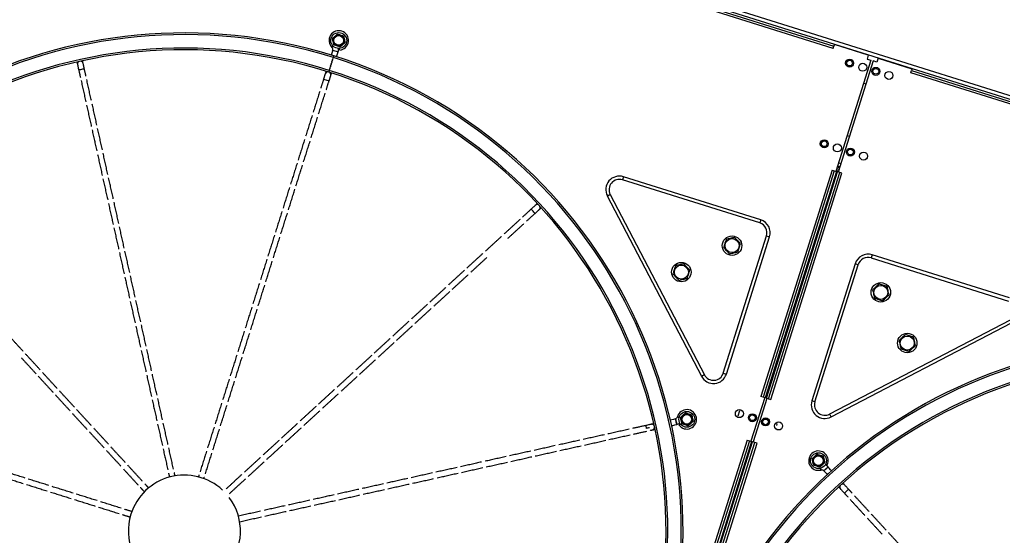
# Model space of a CAD drawing. Header units: metres. Extents: x -17822 to 152406, y -4219 to 19791.
# Drawn here: x 116765 to 116850.9, y 6557.3 to 6602.4 of the extents above; entities that cross this region are included whole.
import ezdxf

# ---------------------------------------------------------------- set-up
doc = ezdxf.new("R2010")
doc.units = ezdxf.units.M
doc.header["$LTSCALE"] = 100
doc.header["$MEASUREMENT"] = 0
doc.layers.get('0').update_dxf_attribs({"color": 9, "lineweight": 9})
doc.layers.add('21', color=9, linetype='Continuous', lineweight=9)
doc.layers.add('Chiller', color=32, linetype='Continuous', lineweight=9)
doc.styles.add('MuuM_TEXT-STANDART', font='ARIALN.TTF')

# ---------------------------------------------------------------- blocks, each defined once
blk = doc.blocks.new('Chiller')
at = {"layer": 'Chiller', "linetype": 'Continuous'}
for p, q in [((142.038, 194.088), (653.75, 33.229)), ((222.773, 167.975), (185.139, 179.805)), ((185.199, 179.996), (222.833, 168.165)), ((185.258, 180.187), (222.893, 168.356)), ((179.015, 167.829), (178.877, 167.388)), ((179.01, 167.811), (179.487, 167.661)), ((179.015, 167.829), (179.492, 167.679)), ((179.354, 167.238), (179.492, 167.679)), ((222.773, 167.975), (222.833, 168.165)), ((222.893, 168.356), (222.833, 168.165)), ((225.834, 167.375), (222.877, 168.305)), ((222.893, 168.356), (229.666, 166.227)), ((178.892, 166.603), (178.937, 166.746)), ((178.95, 166.788), (178.937, 166.746)), ((178.95, 166.788), (178.995, 166.931)), ((179.008, 166.973), (178.995, 166.931)), ((179.008, 166.973), (179.053, 167.116)), ((179.07, 167.171), (179.053, 167.116)), ((179.07, 167.171), (179.115, 167.314)), ((226.061, 166.941), (223.002, 157.211)), ((226.258, 166.879), (223.199, 157.148)), ((225.834, 167.375), (225.73, 167.045)), ((225.73, 167.045), (226.061, 166.941)), ((226.589, 166.775), (226.258, 166.879)), ((226.693, 167.106), (226.589, 166.775)), ((226.693, 167.106), (229.65, 166.176)), ((178.717, 166.048), (178.672, 165.904)), ((178.717, 166.048), (178.762, 166.191)), ((178.775, 166.233), (178.762, 166.191)), ((178.775, 166.233), (178.82, 166.376)), ((178.834, 166.418), (178.82, 166.376)), ((178.834, 166.418), (178.879, 166.561)), ((178.892, 166.603), (178.879, 166.561)), ((229.546, 165.845), (229.606, 166.036)), ((267.18, 154.015), (229.546, 165.845)), ((229.666, 166.227), (229.606, 166.036)), ((229.606, 166.036), (267.24, 154.206)), ((229.666, 166.227), (267.3, 154.397)), ((178.363, 165.753), (178.215, 165.283)), ((178.215, 165.283), (178.692, 165.133)), ((178.692, 165.133), (178.84, 165.603)), ((225.431, 164.938), (225.629, 164.876)), ((223.991, 160.359), (224.189, 160.297)), ((222.671, 157.314), (216.449, 137.519)), ((222.862, 157.254), (216.64, 137.459)), ((222.671, 157.314), (222.862, 157.254)), ((222.862, 157.254), (223.053, 157.194)), ((223.229, 157.244), (223.032, 157.306)), ((223.274, 157.387), (223.077, 157.449)), ((223.319, 157.53), (223.122, 157.592)), ((223.152, 157.688), (223.349, 157.625)), ((223.242, 157.974), (223.439, 157.912)), ((204.424, 156.743), (204.34, 156.473)), ((216.346, 152.699), (204.34, 156.473)), ((216.431, 152.969), (204.424, 156.743)), ((223.053, 157.194), (216.83, 137.399)), ((216.926, 137.369), (223.148, 157.164)), ((217.116, 137.31), (223.339, 157.104)), ((217.307, 137.25), (223.53, 157.045)), ((223.339, 157.104), (223.148, 157.164)), ((223.53, 157.045), (223.339, 157.104)), ((203.021, 155.067), (211.253, 139.287)), ((203.272, 155.198), (211.504, 139.417)), ((216.431, 152.969), (216.346, 152.699)), ((213.16, 139.564), (216.935, 151.57)), ((213.43, 139.479), (217.205, 151.486)), ((216.935, 151.57), (217.205, 151.486)), ((226.161, 149.91), (226.077, 149.64)), ((226.077, 149.64), (238.083, 145.866)), ((238.168, 146.136), (226.161, 149.91)), ((224.678, 149.136), (220.904, 137.13)), ((221.174, 137.045), (224.948, 149.051)), ((224.948, 149.051), (224.678, 149.136)), ((238.229, 144.209), (222.449, 135.977)), ((222.58, 135.726), (238.36, 143.958)), ((213.16, 139.564), (213.43, 139.479)), ((216.64, 137.459), (216.449, 137.519)), ((216.83, 137.399), (216.64, 137.459)), ((216.779, 137.416), (215.58, 133.6)), ((216.977, 137.353), (215.777, 133.538)), ((217.116, 137.31), (216.926, 137.369)), ((217.116, 137.31), (217.307, 137.25)), ((221.174, 137.045), (220.904, 137.13)), ((214.587, 136.265), (214.44, 135.798)), ((217.089, 135.222), (217.016, 134.988)), ((217.163, 135.455), (217.089, 135.222)), ((217.844, 135.136), (217.797, 134.985)), ((217.844, 135.136), (217.797, 134.985)), ((215.249, 133.704), (201.604, 90.298)), ((215.44, 133.644), (201.795, 90.238)), ((215.631, 133.584), (201.986, 90.178)), ((202.081, 90.148), (215.726, 133.554)), ((202.272, 90.088), (215.917, 133.494)), ((202.463, 90.028), (216.108, 133.434)), ((215.249, 133.704), (215.44, 133.644)), ((215.44, 133.644), (215.631, 133.584)), ((215.917, 133.494), (215.726, 133.554)), ((216.108, 133.434), (215.917, 133.494))]:
    blk.add_line(p, q, dxfattribs=at)
at = {"layer": 'Chiller', "linetype": 'Continuous', "flags": 128}
for points in [[(178.946, 168.065), (178.96, 168.078), (178.998, 168.117), (179.054, 168.175), (179.056, 168.177)], [(157.3, 166.188), (157.281, 166.273), (157.263, 166.355), (157.246, 166.432), (157.23, 166.502), (157.217, 166.562), (157.206, 166.611), (157.198, 166.647), (157.193, 166.669)], [(156.705, 166.56), (156.71, 166.538), (156.718, 166.502), (156.729, 166.453), (156.742, 166.393), (156.758, 166.324), (156.775, 166.247), (156.793, 166.164), (156.812, 166.08)], [(157.3, 166.188), (157.281, 166.184), (157.229, 166.172), (157.149, 166.155), (157.056, 166.134), (156.963, 166.113), (156.883, 166.096), (156.831, 166.084), (156.812, 166.08), (156.812, 166.08)], [(203.021, 155.067), (203.037, 155.076), (203.06, 155.088), (203.087, 155.102), (203.118, 155.118), (203.153, 155.136), (203.191, 155.156), (203.231, 155.177), (203.272, 155.198)], [(196.726, 154.242), (196.709, 154.226), (196.682, 154.202), (196.645, 154.168), (196.6, 154.126), (196.547, 154.078), (196.489, 154.024), (196.427, 153.967), (196.363, 153.909)], [(196.701, 153.54), (196.688, 153.554), (196.651, 153.594), (196.597, 153.654), (196.532, 153.725), (196.467, 153.795), (196.412, 153.855), (196.376, 153.895), (196.363, 153.909), (196.363, 153.909)], [(196.701, 153.54), (196.765, 153.599), (196.827, 153.656), (196.885, 153.709), (196.938, 153.758), (196.983, 153.799), (197.02, 153.833), (197.047, 153.858), (197.064, 153.873)], [(211.504, 139.417), (211.463, 139.396), (211.423, 139.375), (211.385, 139.356), (211.35, 139.337), (211.319, 139.321), (211.292, 139.307), (211.27, 139.295), (211.253, 139.287)], [(222.449, 135.977), (222.47, 135.936), (222.491, 135.896), (222.51, 135.858), (222.529, 135.823), (222.545, 135.792), (222.559, 135.765), (222.571, 135.743), (222.58, 135.726)], [(206.855, 135.082), (206.833, 135.077), (206.797, 135.069), (206.748, 135.058), (206.688, 135.045), (206.618, 135.029), (206.541, 135.012), (206.459, 134.994), (206.374, 134.975)], [(206.374, 134.975), (206.378, 134.956), (206.39, 134.903), (206.408, 134.824), (206.429, 134.731)], [(208.98, 135.555), (208.81, 135.517), (208.646, 135.481), (208.529, 135.454)], [(208.637, 134.966), (208.755, 134.993), (208.919, 135.029), (209.088, 135.067)], [(208.961, 135.551), (208.965, 135.532), (208.977, 135.479), (208.995, 135.4), (209.016, 135.307), (209.036, 135.213), (209.054, 135.134), (209.066, 135.081), (209.07, 135.063)], [(208.98, 135.555), (208.984, 135.536), (208.996, 135.483), (209.013, 135.404), (209.034, 135.311), (209.055, 135.217), (209.073, 135.138), (209.084, 135.085), (209.088, 135.067), (209.088, 135.067)], [(209.149, 135.732), (209.168, 135.728), (209.22, 135.714), (209.298, 135.694), (209.301, 135.693)], [(209.28, 135.026), (209.296, 135.037), (209.34, 135.068), (209.406, 135.116), (209.408, 135.117)], [(206.556, 134.759), (206.5, 134.747), (206.452, 134.736), (206.42, 134.729), (206.409, 134.727)], [(206.702, 134.792), (206.691, 134.789), (206.659, 134.782), (206.612, 134.772), (206.556, 134.759)], [(206.756, 134.548), (206.797, 134.557), (206.857, 134.57), (206.906, 134.581), (206.942, 134.589), (206.964, 134.594)], [(222.248, 131.551), (222.231, 131.559), (222.182, 131.582), (222.108, 131.615), (222.106, 131.616)], [(221.94, 131.027), (221.954, 131.04), (221.994, 131.076), (222.054, 131.131), (222.125, 131.196), (222.195, 131.26), (222.255, 131.315), (222.295, 131.352), (222.309, 131.365), (222.309, 131.365)], [(221.94, 131.027), (222.058, 130.899), (222.172, 130.775), (222.253, 130.686)], [(221.953, 131.013), (221.967, 131.026), (222.007, 131.062), (222.067, 131.117), (222.137, 131.182), (222.208, 131.247), (222.268, 131.301), (222.308, 131.338), (222.322, 131.351)], [(222.621, 131.024), (222.54, 131.113), (222.426, 131.237), (222.309, 131.365)], [(224.114, 129.398), (224.055, 129.462), (223.998, 129.524), (223.945, 129.583), (223.896, 129.635), (223.855, 129.681), (223.821, 129.717), (223.796, 129.745), (223.781, 129.761)], [(223.412, 129.423), (223.428, 129.406), (223.453, 129.379), (223.486, 129.342), (223.528, 129.297), (223.576, 129.244), (223.63, 129.186), (223.687, 129.124), (223.745, 129.06)], [(223.745, 129.06), (223.759, 129.073), (223.799, 129.11), (223.859, 129.165), (223.93, 129.229), (224, 129.294), (224.06, 129.349), (224.1, 129.386), (224.114, 129.398), (224.114, 129.398)]]:
    blk.add_lwpolyline(points, dxfattribs=at)
at = {"layer": 'Chiller', "linetype": 'Continuous'}
for centre, radius in [((179.542, 168.671), 0.693), ((179.542, 168.671), 0.477), ((179.542, 168.671), 0.425), ((224.202, 166.687), 0.35), ((224.202, 166.687), 0.25), ((225.347, 166.327), 0.35), ((226.492, 165.967), 0.35), ((226.492, 165.967), 0.25), ((227.637, 165.607), 0.35), ((221.983, 159.627), 0.35), ((221.983, 159.627), 0.25), ((223.128, 159.267), 0.35), ((224.273, 158.907), 0.35), ((224.273, 158.907), 0.25), ((225.418, 158.548), 0.35), ((213.924, 150.718), 0.85), ((213.924, 150.718), 0.612), ((209.491, 148.405), 0.85), ((209.491, 148.405), 0.612), ((226.929, 146.629), 0.85), ((226.929, 146.629), 0.612), ((229.242, 142.196), 0.85), ((229.242, 142.196), 0.612), ((209.972, 135.52), 0.693), ((209.972, 135.52), 0.477), ((209.972, 135.52), 0.425), ((214.561, 136.016), 0.35), ((215.706, 135.656), 0.35), ((215.706, 135.656), 0.25), ((216.851, 135.297), 0.35), ((216.851, 135.297), 0.25), ((217.995, 134.937), 0.35), ((221.475, 131.904), 0.693), ((221.475, 131.904), 0.477), ((221.475, 131.904), 0.425)]:
    blk.add_circle(centre, radius, dxfattribs=at)
for centre, radius, start, end in [((166.047, 125.742), 43.578, 72.54925, 252.54925), ((179.542, 168.671), 0.85, 275.51356, 225.51356), ((166.047, 125.742), 43.428, 72.54925, 252.54925), ((166.047, 125.742), 42.25, 72.54925, 252.54925), ((166.047, 125.742), 42.1, 72.54925, 252.54925), ((178.771, 167.886), 0.25, 342.54925, 45.51356), ((178.771, 167.886), 0.75, 342.54925, 7.07068), ((130.296, 163.137), 49.55, 5.42887, 5.61042), ((166.047, 125.742), 43.578, 252.54925, 72.54925), ((166.047, 125.742), 43.428, 252.54925, 72.54925), ((156.945, 166.613), 0.246, 124.71115, 192.34225), ((156.953, 166.614), 0.246, 12.7809, 80.37388), ((166.047, 125.742), 42.25, 252.54925, 72.54925), ((166.047, 125.742), 42.1, 252.54925, 72.54925), ((178.598, 165.677), 0.247, 87.14706, 162.19174), ((178.603, 165.675), 0.247, 342.91859, 57.93963), ((204.07, 155.615), 1.183, 72.54925, 207.54925), ((204.07, 155.615), 0.9, 72.54925, 207.54925), ((196.891, 154.06), 0.246, 64.71938, 132.32286), ((196.897, 154.054), 0.246, 312.77661, 20.36701), ((216.076, 151.84), 1.183, 342.54925, 72.54925), ((216.076, 151.84), 0.9, 342.54925, 72.54925), ((225.807, 148.781), 1.183, 72.54925, 162.54925), ((225.807, 148.781), 0.9, 72.54925, 162.54925), ((251.905, 98.752), 43.578, 72.54925, 252.54925), ((251.905, 98.752), 43.428, 72.54925, 252.54925), ((251.905, 98.752), 42.25, 72.54925, 252.54925), ((251.905, 98.752), 42.1, 72.54925, 252.54925), ((212.302, 139.834), 1.183, 207.54925, 342.54925), ((212.302, 139.834), 0.9, 207.54925, 342.54925), ((222.032, 136.775), 1.183, 162.54925, 297.54925), ((222.032, 136.775), 0.9, 162.54925, 297.54925), ((209.972, 135.52), 0.85, 215.51356, 165.51356), ((206.907, 134.84), 0.247, 27.15168, 102.18891), ((208.907, 135.795), 0.25, 282.54925, 345.51356), ((208.907, 135.795), 0.75, 282.54925, 307.06641), ((206.908, 134.835), 0.247, 282.90103, 357.96039), ((221.475, 131.904), 0.85, 42.54925, 285.51356), ((221.475, 131.904), 0.85, 335.51356, 42.54925), ((221.769, 130.844), 0.75, 42.54925, 67.06927), ((166.047, 125.742), 4.9, 47.14917, 162.54925), ((162.22, 114.664), 61.707, 15.43275, 15.57852), ((221.769, 130.844), 0.25, 42.54925, 105.51356), ((223.596, 129.589), 0.247, 147.12786, 222.20774), ((223.6, 129.593), 0.247, 42.89048, 117.96594), ((166.047, 125.742), 4.9, 162.54925, 36.71004)]:
    blk.add_arc(centre, radius, start, end, dxfattribs=at)
for points, knots in [([(178.991, 168.844), (179.006, 168.858), (179.048, 168.897), (179.128, 168.97), (179.23, 169.064), (179.33, 169.155), (179.392, 169.212), (179.417, 169.235)], [0, 0, 0, 0, 0.111318, 0.325265, 0.540888, 0.820939, 1, 1, 1, 1]), ([(179.117, 168.281), (179.114, 168.291), (179.105, 168.332), (179.084, 168.429), (179.049, 168.583), (179.017, 168.727), (178.997, 168.82), (178.992, 168.841), (178.991, 168.844)], [0, 0, 0, 0, 0.061533, 0.243712, 0.500216, 0.869735, 0.981557, 1, 1, 1, 1]), ([(179.417, 169.235), (179.435, 169.229), (179.491, 169.211), (179.594, 169.179), (179.726, 169.137), (179.856, 169.096), (179.936, 169.071), (179.967, 169.061)], [0, 0, 0, 0, 0.1112877, 0.3252305, 0.5408352, 0.8208977, 1, 1, 1, 1]), ([(180.093, 168.498), (180.078, 168.484), (180.035, 168.445), (179.956, 168.372), (179.854, 168.278), (179.754, 168.186), (179.692, 168.13), (179.667, 168.107)], [0, 0, 0, 0, 0.111356, 0.325272, 0.540886, 0.820939, 1, 1, 1, 1]), ([(179.967, 169.061), (179.97, 169.051), (179.979, 169.01), (180, 168.913), (180.035, 168.758), (180.067, 168.614), (180.087, 168.522), (180.092, 168.501), (180.093, 168.498)], [0, 0, 0, 0, 0.061533, 0.243721, 0.500216, 0.869734, 0.981565, 1, 1, 1, 1]), ([(179.667, 168.107), (179.649, 168.113), (179.593, 168.131), (179.49, 168.163), (179.358, 168.205), (179.228, 168.245), (179.148, 168.271), (179.117, 168.281)], [0, 0, 0, 0, 0.111362, 0.325305, 0.54091, 0.820973, 1, 1, 1, 1]), ([(213.417, 151.271), (213.39, 151.185), (213.326, 150.981), (213.248, 150.734), (213.201, 150.585), (213.192, 150.555)], [0, 0, 0, 0, 0.3636822, 0.8678538, 1, 1, 1, 1]), ([(214.149, 151.434), (214.086, 151.42), (213.957, 151.391), (213.708, 151.335), (213.529, 151.296), (213.417, 151.271)], [0, 0, 0, 0, 0.264862, 0.535466, 1, 1, 1, 1]), ([(214.657, 150.881), (214.613, 150.929), (214.524, 151.026), (214.351, 151.214), (214.227, 151.349), (214.149, 151.434)], [0, 0, 0, 0, 0.264844, 0.535433, 1, 1, 1, 1]), ([(213.192, 150.555), (213.236, 150.507), (213.325, 150.41), (213.497, 150.222), (213.621, 150.087), (213.699, 150.002)], [0, 0, 0, 0, 0.2648624, 0.5354617, 1, 1, 1, 1]), ([(214.432, 150.165), (214.441, 150.196), (214.488, 150.344), (214.566, 150.591), (214.63, 150.795), (214.657, 150.881)], [0, 0, 0, 0, 0.1321462, 0.6363178, 1, 1, 1, 1]), ([(213.699, 150.002), (213.763, 150.016), (213.891, 150.044), (214.141, 150.1), (214.319, 150.14), (214.432, 150.165)], [0, 0, 0, 0, 0.264901, 0.53549, 1, 1, 1, 1]), ([(208.984, 148.958), (208.974, 148.927), (208.927, 148.779), (208.85, 148.532), (208.785, 148.328), (208.759, 148.242)], [0, 0, 0, 0, 0.13214, 0.636315, 1, 1, 1, 1]), ([(209.716, 149.121), (209.653, 149.107), (209.524, 149.078), (209.275, 149.023), (209.096, 148.983), (208.984, 148.958)], [0, 0, 0, 0, 0.264847, 0.535435, 1, 1, 1, 1]), ([(210.224, 148.568), (210.18, 148.616), (210.091, 148.713), (209.918, 148.901), (209.794, 149.036), (209.716, 149.121)], [0, 0, 0, 0, 0.264861, 0.535463, 1, 1, 1, 1]), ([(208.759, 148.242), (208.803, 148.194), (208.892, 148.097), (209.064, 147.909), (209.188, 147.774), (209.266, 147.689)], [0, 0, 0, 0, 0.264901, 0.53549, 1, 1, 1, 1]), ([(209.266, 147.689), (209.33, 147.703), (209.458, 147.732), (209.707, 147.787), (209.886, 147.827), (209.999, 147.852)], [0, 0, 0, 0, 0.264862, 0.535466, 1, 1, 1, 1]), ([(209.999, 147.852), (210.026, 147.938), (210.09, 148.142), (210.168, 148.389), (210.214, 148.537), (210.224, 148.568)], [0, 0, 0, 0, 0.363685, 0.86786, 1, 1, 1, 1]), ([(226.766, 147.362), (226.718, 147.318), (226.621, 147.229), (226.433, 147.056), (226.298, 146.933), (226.213, 146.855)], [0, 0, 0, 0, 0.264855, 0.535471, 1, 1, 1, 1]), ([(227.482, 147.137), (227.451, 147.147), (227.303, 147.193), (227.056, 147.271), (226.852, 147.335), (226.766, 147.362)], [0, 0, 0, 0, 0.1321493, 0.636286, 1, 1, 1, 1]), ([(227.645, 146.404), (227.631, 146.468), (227.603, 146.596), (227.547, 146.846), (227.507, 147.024), (227.482, 147.137)], [0, 0, 0, 0, 0.264884, 0.53546, 1, 1, 1, 1]), ([(226.213, 146.855), (226.227, 146.791), (226.256, 146.663), (226.312, 146.413), (226.351, 146.235), (226.376, 146.122)], [0, 0, 0, 0, 0.2648571, 0.5354742, 1, 1, 1, 1]), ([(226.376, 146.122), (226.462, 146.095), (226.666, 146.031), (226.913, 145.953), (227.062, 145.907), (227.092, 145.897)], [0, 0, 0, 0, 0.363714, 0.867851, 1, 1, 1, 1]), ([(227.092, 145.897), (227.14, 145.941), (227.237, 146.03), (227.425, 146.203), (227.56, 146.326), (227.645, 146.404)], [0, 0, 0, 0, 0.2648796, 0.5354574, 1, 1, 1, 1]), ([(229.079, 142.929), (229.031, 142.885), (228.934, 142.796), (228.746, 142.623), (228.611, 142.5), (228.526, 142.422)], [0, 0, 0, 0, 0.264878, 0.535454, 1, 1, 1, 1]), ([(229.795, 142.704), (229.709, 142.731), (229.505, 142.795), (229.258, 142.873), (229.11, 142.919), (229.079, 142.929)], [0, 0, 0, 0, 0.363714, 0.867851, 1, 1, 1, 1]), ([(229.958, 141.971), (229.944, 142.035), (229.915, 142.163), (229.86, 142.413), (229.82, 142.591), (229.795, 142.704)], [0, 0, 0, 0, 0.264862, 0.535477, 1, 1, 1, 1]), ([(228.526, 142.422), (228.54, 142.358), (228.569, 142.229), (228.624, 141.98), (228.664, 141.802), (228.689, 141.689)], [0, 0, 0, 0, 0.264878, 0.535454, 1, 1, 1, 1]), ([(229.405, 141.464), (229.453, 141.508), (229.55, 141.597), (229.738, 141.77), (229.873, 141.893), (229.958, 141.971)], [0, 0, 0, 0, 0.264862, 0.535477, 1, 1, 1, 1]), ([(228.689, 141.689), (228.72, 141.679), (228.868, 141.633), (229.115, 141.555), (229.319, 141.491), (229.405, 141.464)], [0, 0, 0, 0, 0.1321493, 0.636286, 1, 1, 1, 1]), ([(209.421, 135.693), (209.429, 135.7), (209.46, 135.729), (209.533, 135.796), (209.65, 135.903), (209.759, 136.002), (209.828, 136.066), (209.844, 136.081), (209.847, 136.083)], [0, 0, 0, 0, 0.061533, 0.243712, 0.500216, 0.869734, 0.981565, 1, 1, 1, 1]), ([(209.847, 136.083), (209.866, 136.077), (209.921, 136.06), (210.024, 136.027), (210.156, 135.986), (210.286, 135.945), (210.366, 135.92), (210.397, 135.91)], [0, 0, 0, 0, 0.1112877, 0.3252305, 0.5408352, 0.8208977, 1, 1, 1, 1]), ([(210.397, 135.91), (210.402, 135.891), (210.414, 135.834), (210.438, 135.728), (210.468, 135.593), (210.497, 135.461), (210.516, 135.379), (210.523, 135.346)], [0, 0, 0, 0, 0.111318, 0.325265, 0.540888, 0.820939, 1, 1, 1, 1]), ([(209.547, 135.129), (209.542, 135.149), (209.53, 135.205), (209.506, 135.311), (209.476, 135.446), (209.447, 135.579), (209.428, 135.661), (209.421, 135.693)], [0, 0, 0, 0, 0.111318, 0.325274, 0.540888, 0.820939, 1, 1, 1, 1]), ([(210.098, 134.956), (210.079, 134.962), (210.023, 134.979), (209.92, 135.012), (209.788, 135.053), (209.658, 135.094), (209.578, 135.119), (209.547, 135.129)], [0, 0, 0, 0, 0.111362, 0.325227, 0.540913, 0.820897, 1, 1, 1, 1]), ([(210.523, 135.346), (210.515, 135.339), (210.484, 135.311), (210.411, 135.244), (210.294, 135.137), (210.186, 135.037), (210.116, 134.973), (210.1, 134.958), (210.098, 134.956)], [0, 0, 0, 0, 0.061533, 0.243712, 0.500216, 0.869735, 0.981557, 1, 1, 1, 1]), ([(220.924, 132.077), (220.939, 132.09), (220.981, 132.129), (221.061, 132.203), (221.163, 132.296), (221.263, 132.388), (221.325, 132.445), (221.349, 132.467)], [0, 0, 0, 0, 0.111319, 0.325235, 0.540889, 0.820901, 1, 1, 1, 1]), ([(221.349, 132.467), (221.36, 132.464), (221.4, 132.451), (221.495, 132.422), (221.645, 132.374), (221.786, 132.33), (221.876, 132.302), (221.897, 132.295), (221.9, 132.294)], [0, 0, 0, 0, 0.061496, 0.243656, 0.500221, 0.869749, 0.981504, 1, 1, 1, 1]), ([(221.049, 131.513), (221.045, 131.533), (221.033, 131.589), (221.009, 131.695), (220.979, 131.83), (220.949, 131.963), (220.931, 132.045), (220.924, 132.077)], [0, 0, 0, 0, 0.111318, 0.325274, 0.540888, 0.820939, 1, 1, 1, 1]), ([(221.6, 131.34), (221.59, 131.343), (221.55, 131.356), (221.455, 131.386), (221.304, 131.433), (221.163, 131.477), (221.073, 131.506), (221.052, 131.512), (221.049, 131.513)], [0, 0, 0, 0, 0.0615681, 0.2437281, 0.5002132, 0.8697422, 0.9815728, 1, 1, 1, 1]), ([(222.026, 131.731), (222.011, 131.717), (221.968, 131.678), (221.889, 131.605), (221.786, 131.511), (221.686, 131.419), (221.624, 131.362), (221.6, 131.34)], [0, 0, 0, 0, 0.111356, 0.325272, 0.540886, 0.820939, 1, 1, 1, 1]), ([(221.9, 132.294), (221.904, 132.275), (221.917, 132.218), (221.941, 132.113), (221.971, 131.977), (222, 131.845), (222.018, 131.763), (222.026, 131.731)], [0, 0, 0, 0, 0.111319, 0.325226, 0.540849, 0.820901, 1, 1, 1, 1])]:
    blk.add_open_spline(points, degree=3, knots=knots, dxfattribs=at)
for points in [[(156.656, 166.781), (156.705, 166.56)], [(157.193, 166.669), (157.144, 166.89)], [(156.812, 166.08), (156.955, 165.439)], [(157.444, 165.543), (157.3, 166.188)], [(178.434, 165.979), (178.363, 165.753)], [(178.84, 165.603), (178.911, 165.829)], [(157.018, 165.152), (157.431, 163.297)], [(157.92, 163.402), (157.508, 165.252)], [(178.215, 165.283), (177.967, 164.495)], [(178.443, 164.34), (178.692, 165.133)], [(177.877, 164.208), (177.308, 162.398)], [(177.784, 162.246), (178.354, 164.059)], [(157.497, 163), (157.91, 161.148)], [(158.4, 161.248), (157.985, 163.11)], [(177.218, 162.112), (176.648, 160.3)], [(177.123, 160.143), (177.693, 161.955)], [(157.974, 160.861), (158.388, 159.001)], [(158.876, 159.109), (158.464, 160.959)], [(176.558, 160.011), (175.988, 158.199)], [(176.466, 158.051), (177.035, 159.861)], [(158.453, 158.706), (158.865, 156.858)], [(159.355, 156.955), (158.942, 158.813)], [(175.9, 157.919), (175.328, 156.098)], [(175.804, 155.948), (176.374, 157.758)], [(158.931, 156.561), (159.342, 154.712)], [(159.834, 154.805), (159.421, 156.661)], [(175.238, 155.814), (174.668, 154)], [(175.144, 153.846), (175.716, 155.665)], [(159.409, 154.413), (159.823, 152.554)], [(160.313, 152.655), (159.899, 154.513)], [(196.363, 153.909), (195.612, 153.219)], [(196.892, 154.395), (196.726, 154.242)], [(197.064, 153.873), (197.231, 154.026)], [(174.578, 153.714), (174.009, 151.904)], [(174.485, 151.751), (175.055, 153.564)], [(195.389, 153.014), (193.99, 151.73)], [(195.951, 152.852), (196.701, 153.54)], [(159.887, 152.264), (160.299, 150.416)], [(160.79, 150.509), (160.375, 152.373)], [(194.325, 151.36), (195.726, 152.646)], [(173.921, 151.622), (173.349, 149.805)], [(173.826, 149.654), (174.394, 151.46)], [(193.771, 151.53), (192.371, 150.244)], [(160.365, 150.119), (160.778, 148.262)], [(161.268, 148.362), (160.854, 150.22)], [(173.26, 149.521), (172.691, 147.711)], [(192.148, 150.04), (190.751, 148.758)], [(191.083, 148.384), (192.486, 149.671)], [(173.165, 147.55), (173.735, 149.364)], [(160.843, 147.971), (161.255, 146.12)], [(161.746, 146.214), (161.331, 148.079)], [(190.534, 148.558), (189.134, 147.273)], [(189.461, 146.895), (190.861, 148.18)], [(172.599, 147.417), (172.032, 145.614)], [(172.504, 145.449), (173.074, 147.262)], [(188.907, 147.065), (187.508, 145.781)], [(187.846, 145.412), (189.238, 146.69)], [(161.321, 145.821), (161.733, 143.972)], [(162.225, 144.064), (161.809, 145.931)], [(171.942, 145.328), (171.371, 143.51)], [(187.292, 145.583), (185.891, 144.296)], [(186.219, 143.919), (187.619, 145.204)], [(171.845, 143.352), (172.414, 145.162)], [(161.798, 143.679), (162.211, 141.825)], [(162.703, 141.917), (162.289, 143.777)], [(185.665, 144.089), (184.27, 142.808)], [(184.599, 142.432), (185.998, 143.716)], [(151.962, 141.457), (150.674, 142.86)], [(171.281, 143.224), (170.712, 141.414)], [(171.185, 141.252), (171.754, 143.064)], [(184.045, 142.602), (182.647, 141.318)], [(182.98, 140.946), (184.379, 142.229)], [(151.792, 140.902), (153.076, 139.503)], [(153.444, 139.842), (152.16, 141.241)], [(162.276, 141.532), (162.69, 139.671)], [(163.181, 139.768), (162.767, 141.628)], [(170.622, 141.128), (170.053, 139.318)], [(170.524, 139.149), (171.094, 140.964)], [(182.425, 141.115), (181.024, 139.829)], [(181.359, 139.457), (182.762, 140.746)], [(153.276, 139.286), (154.562, 137.885)], [(154.935, 138.217), (153.653, 139.615)], [(162.754, 139.387), (163.167, 137.531)], [(163.659, 137.62), (163.245, 139.481)], [(180.808, 139.63), (179.405, 138.343)], [(179.739, 137.971), (181.137, 139.253)], [(169.961, 139.026), (169.392, 137.218)], [(169.864, 137.051), (170.434, 138.864)], [(154.76, 137.669), (156.044, 136.27)], [(156.429, 136.59), (155.142, 137.992)], [(179.182, 138.138), (177.785, 136.856)], [(178.119, 136.483), (179.513, 137.763)], [(163.232, 137.236), (163.646, 135.379)], [(164.138, 135.47), (163.723, 137.333)], [(169.301, 136.928), (168.734, 135.122)], [(169.205, 134.953), (169.774, 136.765)], [(177.566, 136.655), (176.166, 135.37)], [(156.251, 136.044), (157.538, 134.642)], [(157.913, 134.973), (156.628, 136.373)], [(176.495, 134.993), (177.891, 136.274)], [(163.71, 135.09), (164.124, 133.233)], [(164.614, 133.33), (164.202, 135.183)], [(175.942, 135.165), (174.546, 133.883)], [(206.374, 134.975), (205.214, 134.717)], [(207.086, 135.133), (206.855, 135.082)], [(157.736, 134.427), (159.021, 133.027)], [(159.405, 133.348), (158.117, 134.751)], [(168.643, 134.835), (168.073, 133.019)], [(168.543, 132.848), (169.113, 134.663)], [(174.871, 133.503), (176.274, 134.79)], [(202.767, 134.172), (200.911, 133.759)], [(204.92, 134.651), (203.067, 134.239)], [(203.162, 133.748), (205.019, 134.161)], [(205.313, 134.226), (206.463, 134.482)], [(206.964, 134.594), (207.195, 134.645)], [(174.324, 133.678), (172.925, 132.395)], [(173.254, 132.018), (174.655, 133.304)], [(198.47, 133.216), (196.622, 132.804)], [(200.629, 133.696), (198.77, 133.282)], [(198.873, 132.793), (200.723, 133.205)], [(201.013, 133.269), (202.88, 133.685)], [(159.228, 132.801), (160.505, 131.41)], [(160.892, 131.728), (159.608, 133.127)], [(164.187, 132.95), (164.601, 131.09)], [(165.095, 131.171), (164.681, 133.03)], [(167.983, 132.733), (167.415, 130.928)], [(167.883, 130.747), (168.454, 132.564)], [(196.329, 132.739), (194.472, 132.326)], [(196.719, 132.314), (198.579, 132.727)], [(162.38, 130.107), (161.098, 131.503)], [(172.704, 132.192), (171.307, 130.91)], [(171.622, 130.52), (173.029, 131.811)], [(192.033, 131.783), (190.179, 131.37)], [(194.177, 132.26), (192.331, 131.849)], [(192.426, 131.358), (194.282, 131.771)], [(194.582, 131.838), (196.433, 132.25)], [(152.116, 130.384), (150.299, 130.955)], [(160.71, 131.186), (161.995, 129.787)], [(164.665, 130.802), (164.74, 130.464)], [(165.228, 130.573), (165.161, 130.875)], [(167.326, 130.644), (167.276, 130.485)], [(171.081, 130.702), (169.688, 129.423)], [(187.74, 130.827), (185.881, 130.413)], [(189.891, 131.306), (188.031, 130.892)], [(188.135, 130.403), (189.987, 130.815)], [(190.279, 130.88), (192.14, 131.294)], [(150.139, 130.481), (151.95, 129.912)], [(152.241, 129.82), (154.052, 129.251)], [(154.208, 129.726), (152.4, 130.294)], [(162.922, 129.516), (162.586, 129.882)], [(167.753, 130.336), (167.791, 130.457)], [(169.997, 129.029), (171.406, 130.322)], [(183.445, 129.871), (181.592, 129.458)], [(185.587, 130.348), (183.732, 129.935)], [(183.838, 129.446), (185.695, 129.86)], [(185.979, 129.923), (187.839, 130.337)], [(223.781, 129.761), (223.621, 129.936)], [(154.34, 129.16), (156.154, 128.59)], [(156.31, 129.065), (154.499, 129.634)], [(158.415, 128.403), (156.598, 128.975)], [(162.195, 129.569), (162.554, 129.178)], [(179.151, 128.915), (177.296, 128.502)], [(181.296, 129.392), (179.442, 128.98)], [(179.543, 128.49), (181.399, 128.903)], [(181.685, 128.967), (183.544, 129.381)], [(223.252, 129.598), (223.412, 129.423)], [(223.745, 129.06), (224.057, 128.721)], [(224.424, 129.061), (224.114, 129.398)], [(156.436, 128.501), (158.248, 127.932)], [(160.516, 127.743), (158.703, 128.313)], [(177, 128.436), (175.149, 128.024)], [(177.396, 128.012), (179.248, 128.424)], [(224.259, 128.501), (225.54, 127.105)], [(225.916, 127.435), (224.626, 128.84)], [(158.53, 127.843), (160.342, 127.273)], [(160.63, 127.183), (161.304, 126.971)], [(161.454, 127.448), (160.802, 127.653)], [(172.715, 127.483), (170.77, 127.049)], [(174.858, 127.96), (173.007, 127.547)], [(173.085, 127.053), (174.945, 127.467)], [(175.242, 127.533), (177.101, 127.947)], [(227.404, 125.814), (226.118, 127.215)], [(170.878, 126.561), (172.795, 126.988)], [(225.745, 126.882), (227.035, 125.476)], [(228.894, 124.191), (227.61, 125.59)]]:
    blk.add_open_spline(points, degree=1, dxfattribs=at)

msp = doc.modelspace()

# ---------------------------------------------------------------- block references
at = {"color": 2}
msp.add_blockref('Chiller', (116613.334, 6431.896), dxfattribs=at)

# ---------------------------------------------------------------- texts
at = {"layer": '21', "insert": (116772.572, 6680.243), "char_height": 40, "attachment_point": 1, "rotation": 343.73915, "style": 'MuuM_TEXT-STANDART'}
msp.add_mtext_dynamic_manual_height_columns('CHILLER', width=390.28971, gutter_width=150, heights=[0], dxfattribs=at)

doc.saveas('drawing.dxf')
